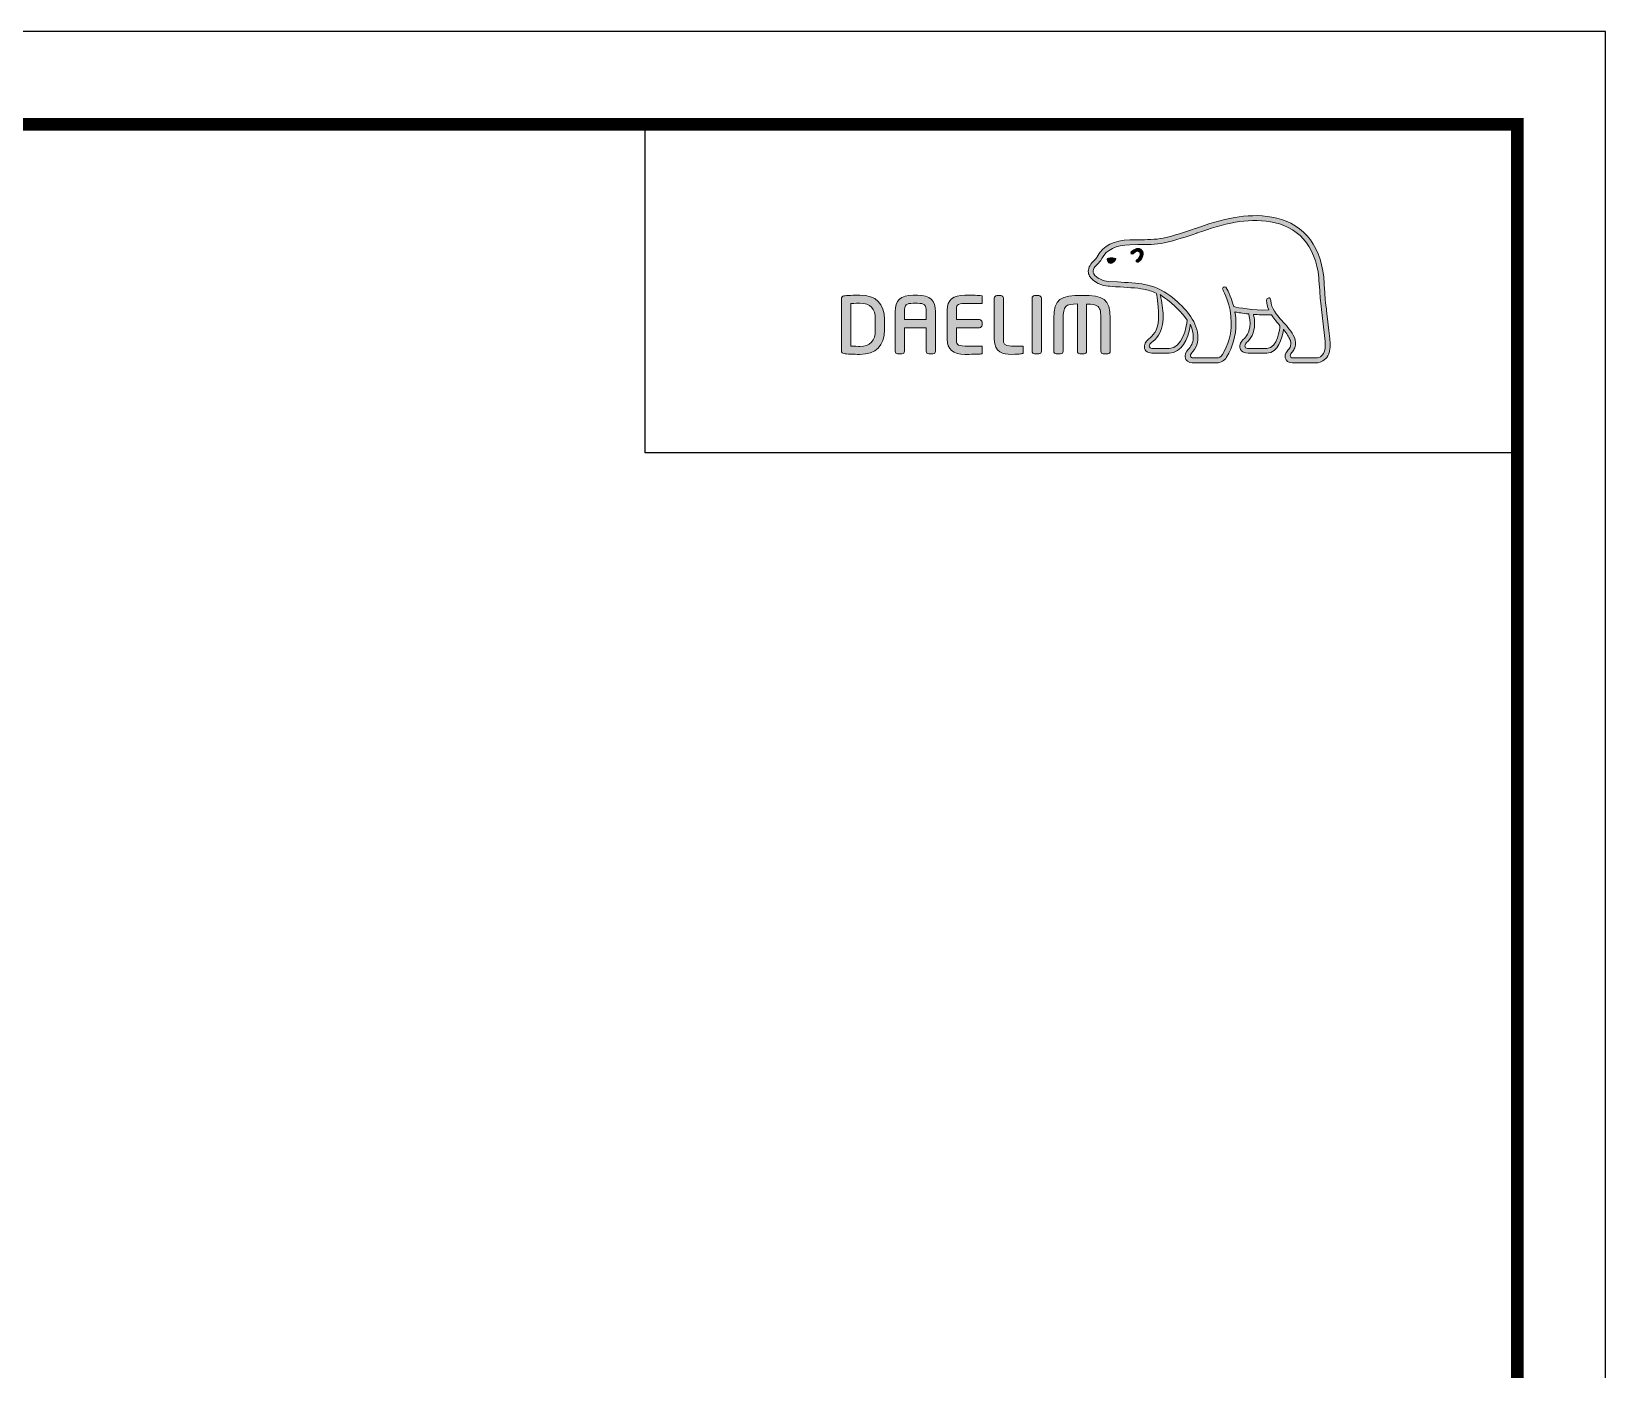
# Model space of a CAD drawing. Extents: x 0 to 1128, y 0 to 827.
# Drawn here: x 802.9 to 1128.4, y 550.1 to 826.8 of the extents above; entities that cross this region are included whole.
import ezdxf

# ---------------------------------------------------------------- set-up
doc = ezdxf.new("R2010")
doc.units = 0
doc.header["$LTSCALE"] = 10
doc.header["$MEASUREMENT"] = 0
doc.layers.get('0').update_dxf_attribs({"linetype": 'CONTINUOUS'})
doc.layers.add('레이어 1', color=7, linetype='CONTINUOUS', lineweight=0)

msp = doc.modelspace()

# ---------------------------------------------------------------- hatches: boundary and pattern name
at = {"layer": '레이어 1'}
h = msp.add_hatch(color=5, dxfattribs=at)
h.dxf.hatch_style = 1
edge = h.paths.add_edge_path(flags=16)
edge.add_spline(control_points=[(1069.83, 759.84), (1069.34, 759.3), (1068.72, 759.29), (1068.69, 759.29), (1068.69, 759.29), (1063.75, 759.29), (1063.75, 759.29), (1063.56, 759.29), (1063.43, 759.34), (1063.34, 759.42), (1063.26, 759.5), (1063.22, 759.61), (1063.22, 759.75), (1063.22, 760.03), (1063.43, 760.28), (1063.64, 760.56), (1063.84, 760.81), (1064.04, 761.06), (1064.14, 761.36), (1064.41, 762.09), (1064.38, 762.87), (1064.06, 763.55), (1063.48, 764.79), (1062.61, 765.76), (1061.77, 766.71), (1061.77, 766.71), (1061.49, 767.02), (1061.49, 767.02), (1060.39, 768.24), (1059.26, 769.5), (1059.18, 771.2), (1059.16, 771.54), (1059, 771.75), (1058.78, 771.74), (1058.78, 771.74), (1058.46, 771.58), (1058.45, 771.58), (1058.37, 771.49), (1058.32, 771.35), (1058.32, 771.18), (1058.32, 771.18), (1058.32, 771.12), (1058.32, 771.12), (1058.37, 770.51), (1058.51, 769.9), (1058.77, 769.27), (1058.77, 769.27), (1058.8, 769.21), (1058.8, 769.21), (1058.8, 769.21), (1058.73, 769.21), (1058.73, 769.21), (1055.55, 769.08), (1052.44, 769.68), (1051.52, 769.9), (1050.96, 772.17), (1050.04, 773.68), (1050, 773.74), (1049.93, 773.86), (1049.82, 773.95), (1049.71, 773.98), (1049.71, 773.98), (1049.44, 773.94), (1049.41, 773.94), (1049.39, 773.91), (1049.34, 773.84), (1049.24, 773.71), (1049.24, 773.71), (1049.22, 773.59), (1049.22, 773.59), (1049.22, 773.59), (1049.31, 773.29), (1049.31, 773.29), (1049.38, 773.17), (1051.01, 770.32), (1051.01, 766.53), (1051.01, 764.2), (1050.39, 762), (1049.18, 759.99), (1048.9, 759.5), (1048.51, 759.29), (1047.95, 759.29), (1047.95, 759.29), (1043.07, 759.29), (1043.07, 759.29), (1042.91, 759.29), (1042.57, 759.4), (1042.57, 759.76), (1042.57, 759.95), (1042.75, 760.27), (1043.05, 760.61), (1045.08, 762.87), (1043.91, 766.41), (1041.96, 768.73), (1040.08, 770.98), (1037.01, 773.81), (1033.06, 774.51), (1031.66, 774.75), (1029.36, 774.89), (1027.51, 775), (1027.51, 775), (1025.63, 775.11), (1025.63, 775.11), (1024.67, 775.19), (1023.08, 775.78), (1022.6, 776.69), (1022.39, 777.07), (1022.41, 777.46), (1022.67, 777.9), (1022.83, 778.17), (1023.05, 778.4), (1023.33, 778.68), (1023.64, 778.99), (1023.96, 779.31), (1024.2, 779.74), (1024.2, 779.74), (1024.27, 779.87), (1024.27, 779.87), (1025.22, 781.68), (1027.16, 782.63), (1030.05, 782.7), (1030.05, 782.7), (1031.67, 782.72), (1031.67, 782.72), (1033.46, 782.73), (1035.49, 782.74), (1037.16, 783.1), (1039.5, 783.6), (1041.85, 784.41), (1043.92, 785.11), (1043.92, 785.11), (1043.99, 785.13), (1043.99, 785.13), (1046.55, 786.01), (1049.2, 786.92), (1051.91, 787.36), (1056.25, 788.08), (1062.21, 788.05), (1065.95, 783.85), (1067.69, 781.9), (1068.75, 779.22), (1069.12, 775.88), (1069.12, 775.88), (1069.11, 775.89), (1069.09, 775.9), (1069.12, 775.84), (1069.15, 775.46), (1069.31, 773.34), (1069.35, 772.32), (1069.4, 771.26), (1069.66, 769.31), (1069.66, 769.31), (1070.42, 762.76), (1070.42, 762.76), (1070.42, 762.76), (1070.46, 761.96), (1070.46, 761.96), (1070.46, 761.02), (1070.25, 760.31), (1069.83, 759.84)], knot_values=[0, 0, 0, 0, 1, 1, 1, 2, 2, 2, 3, 3, 3, 4, 4, 4, 5, 5, 5, 6, 6, 6, 7, 7, 7, 8, 8, 8, 9, 9, 9, 10, 10, 10, 11, 11, 11, 12, 12, 12, 13, 13, 13, 14, 14, 14, 15, 15, 15, 16, 16, 16, 17, 17, 17, 18, 18, 18, 19, 19, 19, 20, 20, 20, 21, 21, 21, 22, 22, 22, 23, 23, 23, 24, 24, 24, 25, 25, 25, 26, 26, 26, 27, 27, 27, 28, 28, 28, 29, 29, 29, 30, 30, 30, 31, 31, 31, 32, 32, 32, 33, 33, 33, 34, 34, 34, 35, 35, 35, 36, 36, 36, 37, 37, 37, 38, 38, 38, 39, 39, 39, 40, 40, 40, 41, 41, 41, 42, 42, 42, 43, 43, 43, 44, 44, 44, 45, 45, 45, 46, 46, 46, 47, 47, 47, 48, 48, 48, 49, 49, 49, 50, 50, 50, 51, 51, 51, 52, 52, 52, 53, 53, 53, 53], degree=3, periodic=0)
edge = h.paths.add_edge_path(flags=16)
edge.add_spline(control_points=[(1058.39, 761.25), (1058.39, 761.25), (1054.35, 761.25), (1054.35, 761.25), (1054.06, 761.25), (1053.82, 761.49), (1053.82, 761.8), (1053.82, 762.01), (1054, 762.28), (1054.18, 762.46), (1055, 763.25), (1055.84, 764.33), (1055.84, 766.39), (1055.84, 766.39), (1055.79, 767.32), (1055.79, 767.32), (1055.79, 767.32), (1055.64, 768.23), (1055.64, 768.23), (1055.64, 768.23), (1055.63, 768.29), (1055.63, 768.29), (1055.63, 768.29), (1055.69, 768.28), (1055.69, 768.28), (1056.44, 768.23), (1057.91, 768.15), (1059.3, 768.22), (1059.66, 767.65), (1060.23, 766.92), (1061.07, 765.96), (1061.03, 765.47), (1060.63, 761.25), (1058.39, 761.25)], knot_values=[0, 0, 0, 0, 1, 1, 1, 2, 2, 2, 3, 3, 3, 4, 4, 4, 5, 5, 5, 6, 6, 6, 7, 7, 7, 8, 8, 8, 9, 9, 9, 10, 10, 10, 11, 11, 11, 11], degree=3, periodic=0)
edge = h.paths.add_edge_path(flags=16)
edge.add_spline(control_points=[(1038.14, 761.25), (1038.14, 761.25), (1034.59, 761.25), (1034.59, 761.25), (1034.33, 761.25), (1034.04, 761.47), (1034.04, 761.8), (1034.04, 761.99), (1034.21, 762.24), (1034.51, 762.48), (1035.4, 763.19), (1036.76, 764.27), (1036.91, 767.26), (1036.91, 767.26), (1036.93, 768.07), (1036.93, 768.07), (1036.93, 769.34), (1036.64, 770.87), (1036.36, 772.24), (1036.36, 772.24), (1036.32, 772.38), (1036.32, 772.38), (1036.32, 772.38), (1036.43, 772.29), (1036.43, 772.29), (1036.96, 771.97), (1039.86, 770.01), (1041.91, 767.11), (1041.74, 765.74), (1040.97, 761.25), (1038.14, 761.25)], knot_values=[0, 0, 0, 0, 1, 1, 1, 2, 2, 2, 3, 3, 3, 4, 4, 4, 5, 5, 5, 6, 6, 6, 7, 7, 7, 8, 8, 8, 9, 9, 9, 10, 10, 10, 10], degree=3, periodic=0)
edge = h.paths.add_edge_path()
edge.add_spline(control_points=[(1071.42, 762.86), (1071.42, 762.87), (1070.67, 769.44), (1070.67, 769.44), (1070.39, 771.41), (1070.35, 772.46), (1070.31, 773.39), (1070.31, 773.39), (1070.13, 775.98), (1070.13, 775.98), (1069.73, 779.54), (1068.58, 782.41), (1066.71, 784.51), (1062.66, 789.06), (1056.34, 789.11), (1051.75, 788.35), (1048.93, 787.88), (1046.24, 786.96), (1043.64, 786.07), (1043.64, 786.07), (1043.55, 786.04), (1043.55, 786.04), (1041.52, 785.35), (1039.21, 784.56), (1036.94, 784.08), (1035.39, 783.75), (1033.44, 783.73), (1031.72, 783.72), (1031.72, 783.72), (1030.01, 783.7), (1030.01, 783.7), (1026.74, 783.62), (1024.51, 782.49), (1023.38, 780.33), (1023.38, 780.33), (1023.33, 780.24), (1023.33, 780.24), (1023.14, 779.91), (1022.87, 779.64), (1022.62, 779.39), (1022.35, 779.11), (1022.04, 778.8), (1021.81, 778.41), (1021.57, 778.01), (1021.45, 777.6), (1021.45, 777.2), (1021.45, 776.87), (1021.54, 776.54), (1021.7, 776.23), (1022.4, 774.91), (1024.39, 774.2), (1025.57, 774.12), (1025.57, 774.12), (1027.31, 774.01), (1027.36, 774.01), (1029.1, 773.91), (1031.49, 773.77), (1032.88, 773.52), (1033.7, 773.38), (1034.62, 773.09), (1035.48, 772.68), (1035.54, 772.46), (1035.98, 770.49), (1035.98, 768.07), (1035.98, 768.07), (1035.96, 767.3), (1035.96, 767.3), (1035.83, 764.75), (1034.72, 763.86), (1033.91, 763.2), (1033.82, 763.14), (1033.1, 762.53), (1033.04, 761.81), (1033.01, 761.4), (1033.12, 761.02), (1033.37, 760.75), (1033.64, 760.46), (1034.06, 760.31), (1034.59, 760.31), (1034.59, 760.31), (1038.14, 760.31), (1038.14, 760.31), (1040.79, 760.31), (1042.1, 763.17), (1042.5, 765.84), (1042.5, 765.84), (1042.51, 766.22), (1042.51, 766.22), (1042.51, 766.22), (1042.62, 766.03), (1042.62, 766.03), (1042.96, 765.27), (1043.16, 764.37), (1043.16, 763.69), (1043.16, 762.73), (1042.87, 761.9), (1042.3, 761.27), (1042.16, 761.13), (1041.45, 760.4), (1041.45, 759.66), (1041.45, 759.66), (1041.46, 759.54), (1041.46, 759.54), (1041.56, 758.68), (1042.26, 758.29), (1042.91, 758.29), (1042.91, 758.29), (1047.95, 758.29), (1047.95, 758.29), (1048.86, 758.29), (1049.58, 758.7), (1050.05, 759.47), (1051.33, 761.6), (1051.98, 763.91), (1051.98, 766.34), (1051.98, 767.09), (1051.91, 767.9), (1051.77, 768.74), (1051.77, 768.74), (1051.75, 768.81), (1051.75, 768.81), (1051.75, 768.81), (1051.82, 768.79), (1051.82, 768.79), (1052.43, 768.68), (1053.4, 768.51), (1054.61, 768.38), (1054.61, 768.38), (1054.64, 768.37), (1054.64, 768.37), (1054.64, 768.37), (1054.8, 767.45), (1054.8, 767.45), (1054.8, 767.45), (1054.84, 767.23), (1054.84, 767.23), (1054.84, 767.23), (1054.89, 766.41), (1054.89, 766.41), (1054.89, 764.45), (1054, 763.6), (1053.52, 763.14), (1053.51, 763.14), (1052.84, 762.46), (1052.77, 761.86), (1052.77, 761.86), (1052.75, 761.67), (1052.75, 761.67), (1052.75, 761.48), (1052.8, 761.11), (1053.13, 760.77), (1053.42, 760.47), (1053.87, 760.31), (1054.47, 760.31), (1054.47, 760.31), (1058.39, 760.31), (1058.39, 760.31), (1060.77, 760.31), (1061.49, 763.34), (1061.78, 765.04), (1061.78, 765.04), (1061.79, 765.21), (1061.79, 765.21), (1061.79, 765.21), (1061.89, 765.09), (1061.89, 765.09), (1062.44, 764.38), (1062.92, 763.6), (1063.15, 763.12), (1063.27, 762.87), (1063.34, 762.59), (1063.34, 762.31), (1063.34, 762.31), (1063.25, 761.74), (1063.25, 761.74), (1063.16, 761.43), (1062.95, 761.15), (1062.74, 760.87), (1062.44, 760.48), (1062.13, 760.07), (1062.13, 759.58), (1062.13, 759.58), (1062.16, 759.31), (1062.16, 759.31), (1062.3, 758.65), (1062.83, 758.29), (1063.65, 758.29), (1063.65, 758.29), (1068.69, 758.29), (1068.69, 758.29), (1068.8, 758.29), (1069.79, 758.31), (1070.56, 759.15), (1071.17, 759.82), (1071.47, 760.73), (1071.47, 761.95), (1071.47, 761.95), (1071.42, 762.85), (1071.42, 762.86)], knot_values=[0, 0, 0, 0, 1, 1, 1, 2, 2, 2, 3, 3, 3, 4, 4, 4, 5, 5, 5, 6, 6, 6, 7, 7, 7, 8, 8, 8, 9, 9, 9, 10, 10, 10, 11, 11, 11, 12, 12, 12, 13, 13, 13, 14, 14, 14, 15, 15, 15, 16, 16, 16, 17, 17, 17, 18, 18, 18, 19, 19, 19, 20, 20, 20, 21, 21, 21, 22, 22, 22, 23, 23, 23, 24, 24, 24, 25, 25, 25, 26, 26, 26, 27, 27, 27, 28, 28, 28, 29, 29, 29, 30, 30, 30, 31, 31, 31, 32, 32, 32, 33, 33, 33, 34, 34, 34, 35, 35, 35, 36, 36, 36, 37, 37, 37, 38, 38, 38, 39, 39, 39, 40, 40, 40, 41, 41, 41, 42, 42, 42, 43, 43, 43, 44, 44, 44, 45, 45, 45, 46, 46, 46, 47, 47, 47, 48, 48, 48, 49, 49, 49, 50, 50, 50, 51, 51, 51, 52, 52, 52, 53, 53, 53, 54, 54, 54, 55, 55, 55, 56, 56, 56, 57, 57, 57, 58, 58, 58, 59, 59, 59, 60, 60, 60, 61, 61, 61, 62, 62, 62, 63, 63, 63, 64, 64, 64, 65, 65, 65, 66, 66, 66, 66], degree=3, periodic=0)
edge = h.paths.add_edge_path(flags=0)
edge.add_spline(control_points=[(1025.48, 779.87), (1025.48, 779.87), (1026.22, 780.2), (1027.13, 779.85), (1027.13, 779.85), (1027.24, 779.8), (1027.09, 779.59), (1026.65, 779), (1026.21, 778.87), (1026.21, 778.87), (1026.21, 778.87), (1025.9, 778.76), (1025.72, 778.97), (1025.36, 779.39), (1025.35, 779.64), (1025.35, 779.64), (1025.35, 779.64), (1025.31, 779.82), (1025.48, 779.87)], knot_values=[0, 0, 0, 0, 1, 1, 1, 2, 2, 2, 3, 3, 3, 4, 4, 4, 5, 5, 5, 6, 6, 6, 6], degree=3, periodic=0)
edge = h.paths.add_edge_path(flags=0)
edge.add_spline(control_points=[(1030.32, 781.21), (1030.21, 781.09), (1030.2, 780.89), (1030.32, 780.79), (1030.44, 780.69), (1030.63, 780.71), (1030.74, 780.83), (1030.8, 780.89), (1031.4, 781.61), (1031.92, 781.24), (1032.11, 781.11), (1032.19, 780.91), (1032.16, 780.66), (1032.12, 780.26), (1031.77, 779.81), (1031.53, 779.65), (1031.39, 779.57), (1031.3, 779.39), (1031.37, 779.25), (1031.43, 779.11), (1031.61, 779.06), (1031.76, 779.13), (1032.19, 779.34), (1032.74, 780.03), (1032.81, 780.68), (1032.86, 781.13), (1032.66, 781.5), (1032.3, 781.75), (1031.53, 782.3), (1030.65, 781.56), (1030.32, 781.21)], knot_values=[0, 0, 0, 0, 1, 1, 1, 2, 2, 2, 3, 3, 3, 4, 4, 4, 5, 5, 5, 6, 6, 6, 7, 7, 7, 8, 8, 8, 9, 9, 9, 10, 10, 10, 10], degree=3, periodic=0)
edge = h.paths.add_edge_path(flags=0)
edge.add_spline(control_points=[(1030.22, 780.68), (1030.22, 780.68), (1030.22, 780.68), (1030.22, 780.68), (1030.22, 780.68), (1030.22, 780.68), (1030.22, 780.68)], knot_values=[0, 0, 0, 0, 1, 1, 1, 2, 2, 2, 2], degree=3, periodic=0)
h = msp.add_hatch(color=5, dxfattribs=at)
h.dxf.hatch_style = 2
edge = h.paths.add_edge_path()
edge.add_spline(control_points=[(1030.32, 781.21), (1030.21, 781.09), (1030.2, 780.89), (1030.32, 780.79), (1030.44, 780.69), (1030.63, 780.71), (1030.74, 780.83), (1030.8, 780.89), (1031.4, 781.61), (1031.92, 781.24), (1032.11, 781.11), (1032.19, 780.91), (1032.16, 780.66), (1032.12, 780.26), (1031.77, 779.81), (1031.53, 779.65), (1031.39, 779.57), (1031.3, 779.39), (1031.37, 779.25), (1031.43, 779.11), (1031.61, 779.06), (1031.76, 779.13), (1032.19, 779.34), (1032.74, 780.03), (1032.81, 780.68), (1032.86, 781.13), (1032.66, 781.5), (1032.3, 781.75), (1031.53, 782.3), (1030.65, 781.56), (1030.32, 781.21)], knot_values=[0, 0, 0, 0, 1, 1, 1, 2, 2, 2, 3, 3, 3, 4, 4, 4, 5, 5, 5, 6, 6, 6, 7, 7, 7, 8, 8, 8, 9, 9, 9, 10, 10, 10, 10], degree=3, periodic=0)
h = msp.add_hatch(color=5, dxfattribs=at)
h.dxf.hatch_style = 2
edge = h.paths.add_edge_path()
edge.add_spline(control_points=[(1025.48, 779.87), (1025.48, 779.87), (1026.22, 780.2), (1027.13, 779.85), (1027.13, 779.85), (1027.24, 779.8), (1027.09, 779.59), (1026.65, 779), (1026.21, 778.87), (1026.21, 778.87), (1026.21, 778.87), (1025.9, 778.76), (1025.72, 778.97), (1025.36, 779.39), (1025.35, 779.64), (1025.35, 779.64), (1025.35, 779.64), (1025.31, 779.82), (1025.48, 779.87)], knot_values=[0, 0, 0, 0, 1, 1, 1, 2, 2, 2, 3, 3, 3, 4, 4, 4, 5, 5, 5, 6, 6, 6, 6], degree=3, periodic=0)
h = msp.add_hatch(color=5, dxfattribs=at)
h.dxf.hatch_style = 2
edge = h.paths.add_edge_path()
edge.add_spline(control_points=[(977.4, 765.1), (977.4, 762.8), (976.35, 761.68), (974.19, 761.68), (974.19, 761.68), (972.71, 761.71), (972.32, 761.72), (972.32, 761.72), (972.32, 770.53), (972.32, 770.53), (973.09, 770.61), (974.18, 770.62), (974.19, 770.62), (976.41, 770.62), (977.4, 769.57), (977.4, 767.21), (977.4, 767.21), (977.4, 765.1), (977.4, 765.1)], knot_values=[0, 0, 0, 0, 1, 1, 1, 2, 2, 2, 3, 3, 3, 4, 4, 4, 5, 5, 5, 6, 6, 6, 6], degree=3, periodic=0)
edge = h.paths.add_edge_path()
edge.add_spline(control_points=[(974.19, 772.28), (972.99, 772.28), (971.43, 772.2), (970.92, 772.12), (970.6, 772.07), (970.4, 771.83), (970.4, 771.51), (970.4, 771.51), (970.4, 760.79), (970.4, 760.79), (970.4, 760.46), (970.61, 760.23), (970.94, 760.18), (971.42, 760.1), (972.97, 760.03), (974.19, 760.03), (977.53, 760.03), (979.3, 761.78), (979.3, 765.1), (979.3, 765.1), (979.3, 767.21), (979.3, 767.21), (979.3, 770.52), (977.53, 772.28), (974.19, 772.28)], knot_values=[0, 0, 0, 0, 1, 1, 1, 2, 2, 2, 3, 3, 3, 4, 4, 4, 5, 5, 5, 6, 6, 6, 7, 7, 7, 8, 8, 8, 8], degree=3, periodic=0)
h = msp.add_hatch(color=5, dxfattribs=at)
h.dxf.hatch_style = 2
edge = h.paths.add_edge_path()
edge.add_spline(control_points=[(987.93, 767.22), (987.93, 767.22), (983.42, 767.22), (983.42, 767.22), (983.42, 767.39), (983.42, 768.83), (983.42, 768.83), (983.42, 770.33), (983.87, 770.59), (985.21, 770.59), (985.21, 770.59), (986.15, 770.59), (986.15, 770.59), (987.49, 770.59), (987.93, 770.33), (987.93, 768.83), (987.93, 768.83), (987.93, 767.39), (987.93, 767.22)], knot_values=[0, 0, 0, 0, 1, 1, 1, 2, 2, 2, 3, 3, 3, 4, 4, 4, 5, 5, 5, 6, 6, 6, 6], degree=3, periodic=0)
edge = h.paths.add_edge_path()
edge.add_spline(control_points=[(986.15, 772.28), (986.15, 772.28), (985.21, 772.28), (985.21, 772.28), (982.65, 772.28), (981.51, 771.21), (981.51, 768.83), (981.51, 768.83), (981.51, 760.67), (981.51, 760.67), (981.51, 760.38), (981.75, 760.14), (982.02, 760.14), (982.02, 760.14), (982.92, 760.14), (982.92, 760.14), (983.23, 760.14), (983.42, 760.41), (983.42, 760.67), (983.42, 760.67), (983.42, 765.36), (983.42, 765.54), (983.42, 765.54), (987.93, 765.54), (987.93, 765.54), (987.93, 765.36), (987.93, 760.67), (987.93, 760.67), (987.93, 760.37), (988.16, 760.14), (988.45, 760.14), (988.45, 760.14), (989.33, 760.14), (989.33, 760.14), (989.64, 760.14), (989.85, 760.41), (989.85, 760.67), (989.85, 760.67), (989.85, 768.83), (989.85, 768.83), (989.85, 771.21), (988.71, 772.28), (986.15, 772.28)], knot_values=[0, 0, 0, 0, 1, 1, 1, 2, 2, 2, 3, 3, 3, 4, 4, 4, 5, 5, 5, 6, 6, 6, 7, 7, 7, 8, 8, 8, 9, 9, 9, 10, 10, 10, 11, 11, 11, 12, 12, 12, 13, 13, 13, 14, 14, 14, 14], degree=3, periodic=0)
h = msp.add_hatch(color=5, dxfattribs=at)
h.dxf.hatch_style = 2
edge = h.paths.add_edge_path()
edge.add_spline(control_points=[(992.27, 769.16), (992.27, 769.16), (992.27, 763.15), (992.27, 763.15), (992.27, 761.05), (993.47, 760.03), (995.94, 760.03), (997.03, 760.03), (998.52, 760.05), (999.11, 760.1), (999.1, 760.1), (999.4, 760.13), (999.4, 760.13), (999.4, 760.13), (999.48, 760.14), (999.48, 760.14), (999.48, 760.14), (999.48, 761.75), (999.48, 761.75), (999.48, 761.75), (995.96, 761.75), (995.96, 761.75), (994.19, 761.75), (994.19, 762.25), (994.19, 763.15), (994.19, 763.15), (994.19, 765.38), (994.19, 765.55), (994.37, 765.55), (998.93, 765.55), (998.93, 765.55), (999.23, 765.55), (999.47, 765.79), (999.47, 766.08), (999.47, 766.08), (999.47, 766.68), (999.47, 766.68), (999.47, 766.97), (999.23, 767.21), (998.93, 767.21), (998.93, 767.21), (994.37, 767.21), (994.19, 767.21), (994.19, 767.38), (994.19, 769.16), (994.19, 769.16), (994.19, 770.06), (994.19, 770.56), (995.96, 770.56), (995.96, 770.56), (999.48, 770.54), (999.48, 770.54), (999.48, 770.54), (999.48, 772.14), (999.48, 772.14), (999.48, 772.14), (999.11, 772.18), (999.11, 772.18), (998.42, 772.24), (996.82, 772.28), (995.94, 772.28), (993.47, 772.28), (992.27, 771.26), (992.27, 769.16)], knot_values=[0, 0, 0, 0, 1, 1, 1, 2, 2, 2, 3, 3, 3, 4, 4, 4, 5, 5, 5, 6, 6, 6, 7, 7, 7, 8, 8, 8, 9, 9, 9, 10, 10, 10, 11, 11, 11, 12, 12, 12, 13, 13, 13, 14, 14, 14, 15, 15, 15, 16, 16, 16, 17, 17, 17, 18, 18, 18, 19, 19, 19, 20, 20, 20, 21, 21, 21, 21], degree=3, periodic=0)
h = msp.add_hatch(color=5, dxfattribs=at)
h.dxf.hatch_style = 2
edge = h.paths.add_edge_path()
edge.add_spline(control_points=[(1002.55, 772.17), (1002.25, 772.17), (1002, 771.92), (1002, 771.64), (1002, 771.64), (1002, 763.15), (1002, 763.15), (1002, 760.38), (1003.89, 760.03), (1005.53, 760.03), (1006.74, 760.03), (1007.05, 760.08), (1007.41, 760.14), (1007.41, 760.14), (1007.62, 760.17), (1007.62, 760.17), (1007.61, 760.17), (1007.89, 760.2), (1007.89, 760.2), (1007.89, 760.2), (1007.97, 760.22), (1007.97, 760.22), (1007.97, 760.22), (1007.97, 761.75), (1007.97, 761.75), (1007.97, 761.75), (1005.55, 761.75), (1005.55, 761.75), (1003.91, 761.75), (1003.91, 762.37), (1003.91, 762.97), (1003.91, 762.97), (1003.91, 771.64), (1003.91, 771.64), (1003.91, 771.92), (1003.67, 772.17), (1003.37, 772.17), (1003.37, 772.17), (1002.55, 772.17), (1002.55, 772.17)], knot_values=[0, 0, 0, 0, 1, 1, 1, 2, 2, 2, 3, 3, 3, 4, 4, 4, 5, 5, 5, 6, 6, 6, 7, 7, 7, 8, 8, 8, 9, 9, 9, 10, 10, 10, 11, 11, 11, 12, 12, 12, 13, 13, 13, 13], degree=3, periodic=0)
h = msp.add_hatch(color=5, dxfattribs=at)
h.dxf.hatch_style = 2
edge = h.paths.add_edge_path()
edge.add_spline(control_points=[(1010.34, 772.17), (1010.02, 772.17), (1009.83, 771.9), (1009.83, 771.65), (1009.83, 771.65), (1009.83, 760.67), (1009.83, 760.67), (1009.83, 760.37), (1010.06, 760.14), (1010.34, 760.14), (1010.34, 760.14), (1011.23, 760.14), (1011.23, 760.14), (1011.55, 760.14), (1011.74, 760.41), (1011.74, 760.67), (1011.74, 760.67), (1011.74, 771.65), (1011.74, 771.65), (1011.74, 771.94), (1011.52, 772.17), (1011.23, 772.17), (1011.23, 772.17), (1010.34, 772.17), (1010.34, 772.17)], knot_values=[0, 0, 0, 0, 1, 1, 1, 2, 2, 2, 3, 3, 3, 4, 4, 4, 5, 5, 5, 6, 6, 6, 7, 7, 7, 8, 8, 8, 8], degree=3, periodic=0)
h = msp.add_hatch(color=5, dxfattribs=at)
h.dxf.hatch_style = 2
edge = h.paths.add_edge_path()
edge.add_spline(control_points=[(1014.31, 767.43), (1014.31, 767.43), (1014.31, 760.67), (1014.31, 760.67), (1014.31, 760.37), (1014.54, 760.14), (1014.82, 760.14), (1014.82, 760.14), (1015.73, 760.14), (1015.73, 760.14), (1016.05, 760.14), (1016.24, 760.41), (1016.24, 760.67), (1016.24, 760.67), (1016.24, 767.26), (1016.24, 767.26), (1016.24, 770.17), (1016.73, 770.45), (1019.19, 770.46), (1019.19, 770.28), (1019.19, 760.67), (1019.19, 760.67), (1019.19, 760.36), (1019.41, 760.14), (1019.7, 760.14), (1019.7, 760.14), (1020.59, 760.14), (1020.59, 760.14), (1020.9, 760.14), (1021.09, 760.41), (1021.09, 760.67), (1021.09, 760.67), (1021.09, 770.25), (1021.09, 770.44), (1022.24, 770.43), (1023.05, 770.34), (1023.49, 769.9), (1023.95, 769.44), (1024.04, 768.58), (1024.04, 767.26), (1024.04, 767.26), (1024.04, 760.67), (1024.04, 760.67), (1024.04, 760.38), (1024.28, 760.14), (1024.55, 760.14), (1024.55, 760.14), (1025.46, 760.14), (1025.46, 760.14), (1025.78, 760.14), (1025.97, 760.41), (1025.97, 760.67), (1025.97, 760.67), (1025.97, 767.43), (1025.97, 767.43), (1025.97, 771.52), (1024.52, 772.22), (1020.15, 772.22), (1015.77, 772.22), (1014.31, 771.52), (1014.31, 767.43)], knot_values=[0, 0, 0, 0, 1, 1, 1, 2, 2, 2, 3, 3, 3, 4, 4, 4, 5, 5, 5, 6, 6, 6, 7, 7, 7, 8, 8, 8, 9, 9, 9, 10, 10, 10, 11, 11, 11, 12, 12, 12, 13, 13, 13, 14, 14, 14, 15, 15, 15, 16, 16, 16, 17, 17, 17, 18, 18, 18, 19, 19, 19, 20, 20, 20, 20], degree=3, periodic=0)

# ---------------------------------------------------------------- linework, layer by layer
at = {"color": 5, "ltscale": 0.5}
msp.add_line((929.8, 739.68), (929.8, 807.6), dxfattribs=at)
at = {"color": 5}
msp.add_line((1037.98, 760.31), (1037.98, 760.31), dxfattribs=at)
at = {"color": 5, "ltscale": 40}
msp.add_line((1110.15, 739.68), (929.8, 739.68), dxfattribs=at)
at = {"ltscale": 0.5}
msp.add_lwpolyline([(0, 0), (1128.4, 0), (1128.4, 826.8), (0, 826.8)], close=True, dxfattribs=at)
at = {"color": 5, "linetype": 'ByBlock', "lineweight": 200, "const_width": 2.6}
msp.add_lwpolyline([(18.14, 35.4), (1110.14, 35.4), (1110.14, 807.6), (18.14, 807.6)], close=True, dxfattribs=at)
at = {"layer": '레이어 1', "color": 5}
for points, knots in [([(1071.42, 762.86), (1071.42, 762.87), (1070.67, 769.44), (1070.67, 769.44), (1070.39, 771.41), (1070.35, 772.46), (1070.31, 773.39), (1070.31, 773.39), (1070.13, 775.98), (1070.13, 775.98), (1069.73, 779.54), (1068.58, 782.41), (1066.71, 784.51), (1062.66, 789.06), (1056.34, 789.11), (1051.75, 788.35), (1048.93, 787.88), (1046.24, 786.96), (1043.64, 786.07), (1043.64, 786.07), (1043.55, 786.04), (1043.55, 786.04), (1041.52, 785.35), (1039.21, 784.56), (1036.94, 784.08), (1035.39, 783.75), (1033.44, 783.73), (1031.72, 783.72), (1031.72, 783.72), (1030.01, 783.7), (1030.01, 783.7), (1026.74, 783.62), (1024.51, 782.49), (1023.38, 780.33), (1023.38, 780.33), (1023.33, 780.24), (1023.33, 780.24), (1023.14, 779.91), (1022.87, 779.64), (1022.62, 779.39), (1022.35, 779.11), (1022.04, 778.8), (1021.81, 778.41), (1021.57, 778.01), (1021.45, 777.6), (1021.45, 777.2), (1021.45, 776.87), (1021.54, 776.54), (1021.7, 776.23), (1022.4, 774.91), (1024.39, 774.2), (1025.57, 774.12), (1025.57, 774.12), (1027.31, 774.01), (1027.36, 774.01), (1029.1, 773.91), (1031.49, 773.77), (1032.88, 773.52), (1033.7, 773.38), (1034.62, 773.09), (1035.48, 772.68), (1035.54, 772.46), (1035.98, 770.49), (1035.98, 768.07), (1035.98, 768.07), (1035.96, 767.3), (1035.96, 767.3), (1035.83, 764.75), (1034.72, 763.86), (1033.91, 763.2), (1033.82, 763.14), (1033.1, 762.53), (1033.04, 761.81), (1033.01, 761.4), (1033.12, 761.02), (1033.37, 760.75), (1033.64, 760.46), (1034.06, 760.31), (1034.59, 760.31), (1034.59, 760.31), (1038.14, 760.31), (1038.14, 760.31), (1040.79, 760.31), (1042.1, 763.17), (1042.5, 765.84), (1042.5, 765.84), (1042.51, 766.22), (1042.51, 766.22), (1042.51, 766.22), (1042.62, 766.03), (1042.62, 766.03), (1042.96, 765.27), (1043.16, 764.37), (1043.16, 763.69), (1043.16, 762.73), (1042.87, 761.9), (1042.3, 761.27), (1042.16, 761.13), (1041.45, 760.4), (1041.45, 759.66), (1041.45, 759.66), (1041.46, 759.54), (1041.46, 759.54), (1041.56, 758.68), (1042.26, 758.29), (1042.91, 758.29), (1042.91, 758.29), (1047.95, 758.29), (1047.95, 758.29), (1048.86, 758.29), (1049.58, 758.7), (1050.05, 759.47), (1051.33, 761.6), (1051.98, 763.91), (1051.98, 766.34), (1051.98, 767.09), (1051.91, 767.9), (1051.77, 768.74), (1051.77, 768.74), (1051.75, 768.81), (1051.75, 768.81), (1051.75, 768.81), (1051.82, 768.79), (1051.82, 768.79), (1052.43, 768.68), (1053.4, 768.51), (1054.61, 768.38), (1054.61, 768.38), (1054.64, 768.37), (1054.64, 768.37), (1054.64, 768.37), (1054.8, 767.45), (1054.8, 767.45), (1054.8, 767.45), (1054.84, 767.23), (1054.84, 767.23), (1054.84, 767.23), (1054.89, 766.41), (1054.89, 766.41), (1054.89, 764.45), (1054, 763.6), (1053.52, 763.14), (1053.51, 763.14), (1052.84, 762.46), (1052.77, 761.86), (1052.77, 761.86), (1052.75, 761.67), (1052.75, 761.67), (1052.75, 761.48), (1052.8, 761.11), (1053.13, 760.77), (1053.42, 760.47), (1053.87, 760.31), (1054.47, 760.31), (1054.47, 760.31), (1058.39, 760.31), (1058.39, 760.31), (1060.77, 760.31), (1061.49, 763.34), (1061.78, 765.04), (1061.78, 765.04), (1061.79, 765.21), (1061.79, 765.21), (1061.79, 765.21), (1061.89, 765.09), (1061.89, 765.09), (1062.44, 764.38), (1062.92, 763.6), (1063.15, 763.12), (1063.27, 762.87), (1063.34, 762.59), (1063.34, 762.31), (1063.34, 762.31), (1063.25, 761.74), (1063.25, 761.74), (1063.16, 761.43), (1062.95, 761.15), (1062.74, 760.87), (1062.44, 760.48), (1062.13, 760.07), (1062.13, 759.58), (1062.13, 759.58), (1062.16, 759.31), (1062.16, 759.31), (1062.3, 758.65), (1062.83, 758.29), (1063.65, 758.29), (1063.65, 758.29), (1068.69, 758.29), (1068.69, 758.29), (1068.8, 758.29), (1069.79, 758.31), (1070.56, 759.15), (1071.17, 759.82), (1071.47, 760.73), (1071.47, 761.95), (1071.47, 761.95), (1071.42, 762.85), (1071.42, 762.86)], [0, 0, 0, 0, 1, 1, 1, 2, 2, 2, 3, 3, 3, 4, 4, 4, 5, 5, 5, 6, 6, 6, 7, 7, 7, 8, 8, 8, 9, 9, 9, 10, 10, 10, 11, 11, 11, 12, 12, 12, 13, 13, 13, 14, 14, 14, 15, 15, 15, 16, 16, 16, 17, 17, 17, 18, 18, 18, 19, 19, 19, 20, 20, 20, 21, 21, 21, 22, 22, 22, 23, 23, 23, 24, 24, 24, 25, 25, 25, 26, 26, 26, 27, 27, 27, 28, 28, 28, 29, 29, 29, 30, 30, 30, 31, 31, 31, 32, 32, 32, 33, 33, 33, 34, 34, 34, 35, 35, 35, 36, 36, 36, 37, 37, 37, 38, 38, 38, 39, 39, 39, 40, 40, 40, 41, 41, 41, 42, 42, 42, 43, 43, 43, 44, 44, 44, 45, 45, 45, 46, 46, 46, 47, 47, 47, 48, 48, 48, 49, 49, 49, 50, 50, 50, 51, 51, 51, 52, 52, 52, 53, 53, 53, 54, 54, 54, 55, 55, 55, 56, 56, 56, 57, 57, 57, 58, 58, 58, 59, 59, 59, 60, 60, 60, 61, 61, 61, 62, 62, 62, 63, 63, 63, 64, 64, 64, 65, 65, 65, 66, 66, 66, 66]), ([(1030.32, 781.21), (1030.21, 781.09), (1030.2, 780.89), (1030.32, 780.79), (1030.44, 780.69), (1030.63, 780.71), (1030.74, 780.83), (1030.8, 780.89), (1031.4, 781.61), (1031.92, 781.24), (1032.11, 781.11), (1032.19, 780.91), (1032.16, 780.66), (1032.12, 780.26), (1031.77, 779.81), (1031.53, 779.65), (1031.39, 779.57), (1031.3, 779.39), (1031.37, 779.25), (1031.43, 779.11), (1031.61, 779.06), (1031.76, 779.13), (1032.19, 779.34), (1032.74, 780.03), (1032.81, 780.68), (1032.86, 781.13), (1032.66, 781.5), (1032.3, 781.75), (1031.53, 782.3), (1030.65, 781.56), (1030.32, 781.21)], [0, 0, 0, 0, 1, 1, 1, 2, 2, 2, 3, 3, 3, 4, 4, 4, 5, 5, 5, 6, 6, 6, 7, 7, 7, 8, 8, 8, 9, 9, 9, 10, 10, 10, 10]), ([(1025.48, 779.87), (1025.48, 779.87), (1026.22, 780.2), (1027.13, 779.85), (1027.13, 779.85), (1027.24, 779.8), (1027.09, 779.59), (1026.65, 779), (1026.21, 778.87), (1026.21, 778.87), (1026.21, 778.87), (1025.9, 778.76), (1025.72, 778.97), (1025.36, 779.39), (1025.35, 779.64), (1025.35, 779.64), (1025.35, 779.64), (1025.31, 779.82), (1025.48, 779.87)], [0, 0, 0, 0, 1, 1, 1, 2, 2, 2, 3, 3, 3, 4, 4, 4, 5, 5, 5, 6, 6, 6, 6]), ([(1030.22, 780.68), (1030.22, 780.68), (1030.22, 780.68), (1030.22, 780.68), (1030.22, 780.68), (1030.22, 780.68), (1030.22, 780.68)], [0, 0, 0, 0, 1, 1, 1, 2, 2, 2, 2]), ([(974.19, 772.28), (972.99, 772.28), (971.43, 772.2), (970.92, 772.12), (970.6, 772.07), (970.4, 771.83), (970.4, 771.51), (970.4, 771.51), (970.4, 760.79), (970.4, 760.79), (970.4, 760.46), (970.61, 760.23), (970.94, 760.18), (971.42, 760.1), (972.97, 760.03), (974.19, 760.03), (977.53, 760.03), (979.3, 761.78), (979.3, 765.1), (979.3, 765.1), (979.3, 767.21), (979.3, 767.21), (979.3, 770.52), (977.53, 772.28), (974.19, 772.28)], [0, 0, 0, 0, 1, 1, 1, 2, 2, 2, 3, 3, 3, 4, 4, 4, 5, 5, 5, 6, 6, 6, 7, 7, 7, 8, 8, 8, 8]), ([(986.15, 772.28), (986.15, 772.28), (985.21, 772.28), (985.21, 772.28), (982.65, 772.28), (981.51, 771.21), (981.51, 768.83), (981.51, 768.83), (981.51, 760.67), (981.51, 760.67), (981.51, 760.38), (981.75, 760.14), (982.02, 760.14), (982.02, 760.14), (982.92, 760.14), (982.92, 760.14), (983.23, 760.14), (983.42, 760.41), (983.42, 760.67), (983.42, 760.67), (983.42, 765.36), (983.42, 765.54), (983.42, 765.54), (987.93, 765.54), (987.93, 765.54), (987.93, 765.36), (987.93, 760.67), (987.93, 760.67), (987.93, 760.37), (988.16, 760.14), (988.45, 760.14), (988.45, 760.14), (989.33, 760.14), (989.33, 760.14), (989.64, 760.14), (989.85, 760.41), (989.85, 760.67), (989.85, 760.67), (989.85, 768.83), (989.85, 768.83), (989.85, 771.21), (988.71, 772.28), (986.15, 772.28)], [0, 0, 0, 0, 1, 1, 1, 2, 2, 2, 3, 3, 3, 4, 4, 4, 5, 5, 5, 6, 6, 6, 7, 7, 7, 8, 8, 8, 9, 9, 9, 10, 10, 10, 11, 11, 11, 12, 12, 12, 13, 13, 13, 14, 14, 14, 14]), ([(992.27, 769.16), (992.27, 769.16), (992.27, 763.15), (992.27, 763.15), (992.27, 761.05), (993.47, 760.03), (995.94, 760.03), (997.03, 760.03), (998.52, 760.05), (999.11, 760.1), (999.1, 760.1), (999.4, 760.13), (999.4, 760.13), (999.4, 760.13), (999.48, 760.14), (999.48, 760.14), (999.48, 760.14), (999.48, 761.75), (999.48, 761.75), (999.48, 761.75), (995.96, 761.75), (995.96, 761.75), (994.19, 761.75), (994.19, 762.25), (994.19, 763.15), (994.19, 763.15), (994.19, 765.38), (994.19, 765.55), (994.37, 765.55), (998.93, 765.55), (998.93, 765.55), (999.23, 765.55), (999.47, 765.79), (999.47, 766.08), (999.47, 766.08), (999.47, 766.68), (999.47, 766.68), (999.47, 766.97), (999.23, 767.21), (998.93, 767.21), (998.93, 767.21), (994.37, 767.21), (994.19, 767.21), (994.19, 767.38), (994.19, 769.16), (994.19, 769.16), (994.19, 770.06), (994.19, 770.56), (995.96, 770.56), (995.96, 770.56), (999.48, 770.54), (999.48, 770.54), (999.48, 770.54), (999.48, 772.14), (999.48, 772.14), (999.48, 772.14), (999.11, 772.18), (999.11, 772.18), (998.42, 772.24), (996.82, 772.28), (995.94, 772.28), (993.47, 772.28), (992.27, 771.26), (992.27, 769.16)], [0, 0, 0, 0, 1, 1, 1, 2, 2, 2, 3, 3, 3, 4, 4, 4, 5, 5, 5, 6, 6, 6, 7, 7, 7, 8, 8, 8, 9, 9, 9, 10, 10, 10, 11, 11, 11, 12, 12, 12, 13, 13, 13, 14, 14, 14, 15, 15, 15, 16, 16, 16, 17, 17, 17, 18, 18, 18, 19, 19, 19, 20, 20, 20, 21, 21, 21, 21]), ([(1002.55, 772.17), (1002.25, 772.17), (1002, 771.92), (1002, 771.64), (1002, 771.64), (1002, 763.15), (1002, 763.15), (1002, 760.38), (1003.89, 760.03), (1005.53, 760.03), (1006.74, 760.03), (1007.05, 760.08), (1007.41, 760.14), (1007.41, 760.14), (1007.62, 760.17), (1007.62, 760.17), (1007.61, 760.17), (1007.89, 760.2), (1007.89, 760.2), (1007.89, 760.2), (1007.97, 760.22), (1007.97, 760.22), (1007.97, 760.22), (1007.97, 761.75), (1007.97, 761.75), (1007.97, 761.75), (1005.55, 761.75), (1005.55, 761.75), (1003.91, 761.75), (1003.91, 762.37), (1003.91, 762.97), (1003.91, 762.97), (1003.91, 771.64), (1003.91, 771.64), (1003.91, 771.92), (1003.67, 772.17), (1003.37, 772.17), (1003.37, 772.17), (1002.55, 772.17), (1002.55, 772.17)], [0, 0, 0, 0, 1, 1, 1, 2, 2, 2, 3, 3, 3, 4, 4, 4, 5, 5, 5, 6, 6, 6, 7, 7, 7, 8, 8, 8, 9, 9, 9, 10, 10, 10, 11, 11, 11, 12, 12, 12, 13, 13, 13, 13]), ([(1010.34, 772.17), (1010.02, 772.17), (1009.83, 771.9), (1009.83, 771.65), (1009.83, 771.65), (1009.83, 760.67), (1009.83, 760.67), (1009.83, 760.37), (1010.06, 760.14), (1010.34, 760.14), (1010.34, 760.14), (1011.23, 760.14), (1011.23, 760.14), (1011.55, 760.14), (1011.74, 760.41), (1011.74, 760.67), (1011.74, 760.67), (1011.74, 771.65), (1011.74, 771.65), (1011.74, 771.94), (1011.52, 772.17), (1011.23, 772.17), (1011.23, 772.17), (1010.34, 772.17), (1010.34, 772.17)], [0, 0, 0, 0, 1, 1, 1, 2, 2, 2, 3, 3, 3, 4, 4, 4, 5, 5, 5, 6, 6, 6, 7, 7, 7, 8, 8, 8, 8]), ([(1014.31, 767.43), (1014.31, 767.43), (1014.31, 760.67), (1014.31, 760.67), (1014.31, 760.37), (1014.54, 760.14), (1014.82, 760.14), (1014.82, 760.14), (1015.73, 760.14), (1015.73, 760.14), (1016.05, 760.14), (1016.24, 760.41), (1016.24, 760.67), (1016.24, 760.67), (1016.24, 767.26), (1016.24, 767.26), (1016.24, 770.17), (1016.73, 770.45), (1019.19, 770.46), (1019.19, 770.28), (1019.19, 760.67), (1019.19, 760.67), (1019.19, 760.36), (1019.41, 760.14), (1019.7, 760.14), (1019.7, 760.14), (1020.59, 760.14), (1020.59, 760.14), (1020.9, 760.14), (1021.09, 760.41), (1021.09, 760.67), (1021.09, 760.67), (1021.09, 770.25), (1021.09, 770.44), (1022.24, 770.43), (1023.05, 770.34), (1023.49, 769.9), (1023.95, 769.44), (1024.04, 768.58), (1024.04, 767.26), (1024.04, 767.26), (1024.04, 760.67), (1024.04, 760.67), (1024.04, 760.38), (1024.28, 760.14), (1024.55, 760.14), (1024.55, 760.14), (1025.46, 760.14), (1025.46, 760.14), (1025.78, 760.14), (1025.97, 760.41), (1025.97, 760.67), (1025.97, 760.67), (1025.97, 767.43), (1025.97, 767.43), (1025.97, 771.52), (1024.52, 772.22), (1020.15, 772.22), (1015.77, 772.22), (1014.31, 771.52), (1014.31, 767.43)], [0, 0, 0, 0, 1, 1, 1, 2, 2, 2, 3, 3, 3, 4, 4, 4, 5, 5, 5, 6, 6, 6, 7, 7, 7, 8, 8, 8, 9, 9, 9, 10, 10, 10, 11, 11, 11, 12, 12, 12, 13, 13, 13, 14, 14, 14, 15, 15, 15, 16, 16, 16, 17, 17, 17, 18, 18, 18, 19, 19, 19, 20, 20, 20, 20]), ([(1038.14, 761.25), (1038.14, 761.25), (1034.59, 761.25), (1034.59, 761.25), (1034.33, 761.25), (1034.04, 761.47), (1034.04, 761.8), (1034.04, 761.99), (1034.21, 762.24), (1034.51, 762.48), (1035.4, 763.19), (1036.76, 764.27), (1036.91, 767.26), (1036.91, 767.26), (1036.93, 768.07), (1036.93, 768.07), (1036.93, 769.34), (1036.64, 770.87), (1036.36, 772.24), (1036.36, 772.24), (1036.32, 772.38), (1036.32, 772.38), (1036.32, 772.38), (1036.43, 772.29), (1036.43, 772.29), (1036.96, 771.97), (1039.86, 770.01), (1041.91, 767.11), (1041.74, 765.74), (1040.97, 761.25), (1038.14, 761.25)], [0, 0, 0, 0, 1, 1, 1, 2, 2, 2, 3, 3, 3, 4, 4, 4, 5, 5, 5, 6, 6, 6, 7, 7, 7, 8, 8, 8, 9, 9, 9, 10, 10, 10, 10]), ([(1049.31, 773.29), (1049.38, 773.17), (1051.01, 770.32), (1051.01, 766.53), (1051.01, 764.2), (1050.39, 762), (1049.18, 759.99)], [24, 24, 24, 24, 25, 25, 25, 26, 26, 26, 26]), ([(977.4, 765.1), (977.4, 762.8), (976.35, 761.68), (974.19, 761.68), (974.19, 761.68), (972.71, 761.71), (972.32, 761.72), (972.32, 761.72), (972.32, 770.53), (972.32, 770.53), (973.09, 770.61), (974.18, 770.62), (974.19, 770.62), (976.41, 770.62), (977.4, 769.57), (977.4, 767.21), (977.4, 767.21), (977.4, 765.1), (977.4, 765.1)], [0, 0, 0, 0, 1, 1, 1, 2, 2, 2, 3, 3, 3, 4, 4, 4, 5, 5, 5, 6, 6, 6, 6]), ([(987.93, 767.22), (987.93, 767.22), (983.42, 767.22), (983.42, 767.22), (983.42, 767.39), (983.42, 768.83), (983.42, 768.83), (983.42, 770.33), (983.87, 770.59), (985.21, 770.59), (985.21, 770.59), (986.15, 770.59), (986.15, 770.59), (987.49, 770.59), (987.93, 770.33), (987.93, 768.83), (987.93, 768.83), (987.93, 767.39), (987.93, 767.22)], [0, 0, 0, 0, 1, 1, 1, 2, 2, 2, 3, 3, 3, 4, 4, 4, 5, 5, 5, 6, 6, 6, 6]), ([(1058.39, 761.25), (1058.39, 761.25), (1054.35, 761.25), (1054.35, 761.25), (1054.06, 761.25), (1053.82, 761.49), (1053.82, 761.8), (1053.82, 762.01), (1054, 762.28), (1054.18, 762.46), (1055, 763.25), (1055.84, 764.33), (1055.84, 766.39), (1055.84, 766.39), (1055.79, 767.32), (1055.79, 767.32), (1055.79, 767.32), (1055.64, 768.23), (1055.64, 768.23), (1055.64, 768.23), (1055.63, 768.29), (1055.63, 768.29), (1055.63, 768.29), (1055.69, 768.28), (1055.69, 768.28), (1056.44, 768.23), (1057.91, 768.15), (1059.3, 768.22), (1059.66, 767.65), (1060.23, 766.92), (1061.07, 765.96), (1061.03, 765.47), (1060.63, 761.25), (1058.39, 761.25)], [0, 0, 0, 0, 1, 1, 1, 2, 2, 2, 3, 3, 3, 4, 4, 4, 5, 5, 5, 6, 6, 6, 7, 7, 7, 8, 8, 8, 9, 9, 9, 10, 10, 10, 11, 11, 11, 11]), ([(1043.07, 759.29), (1042.91, 759.29), (1042.57, 759.4), (1042.57, 759.76), (1042.57, 759.95), (1042.75, 760.27), (1043.05, 760.61)], [28, 28, 28, 28, 29, 29, 29, 30, 30, 30, 30]), ([(1063.34, 759.42), (1063.26, 759.5), (1063.22, 759.61), (1063.22, 759.75), (1063.22, 760.03), (1063.43, 760.28), (1063.64, 760.56)], [3, 3, 3, 3, 4, 4, 4, 5, 5, 5, 5])]:
    msp.add_open_spline(points, degree=3, knots=knots, dxfattribs=at)
for points in [[(1051.91, 787.36), (1056.25, 788.08), (1062.21, 788.05), (1065.95, 783.85)], [(1037.16, 783.1), (1039.5, 783.6), (1041.85, 784.41), (1043.92, 785.11)], [(1043.92, 785.11), (1043.92, 785.11), (1043.99, 785.13), (1043.99, 785.13)], [(1043.99, 785.13), (1046.55, 786.01), (1049.2, 786.92), (1051.91, 787.36)], [(1024.27, 779.87), (1025.22, 781.68), (1027.16, 782.63), (1030.05, 782.7)], [(1030.05, 782.7), (1030.05, 782.7), (1031.67, 782.72), (1031.67, 782.72)], [(1031.67, 782.72), (1033.46, 782.73), (1035.49, 782.74), (1037.16, 783.1)], [(1065.95, 783.85), (1067.69, 781.9), (1068.75, 779.22), (1069.12, 775.88)], [(1022.67, 777.9), (1022.83, 778.17), (1023.05, 778.4), (1023.33, 778.68)], [(1023.33, 778.68), (1023.64, 778.99), (1023.96, 779.31), (1024.2, 779.74)], [(1024.2, 779.74), (1024.2, 779.74), (1024.27, 779.87), (1024.27, 779.87)], [(1022.6, 776.69), (1022.39, 777.07), (1022.41, 777.46), (1022.67, 777.9)], [(1025.63, 775.11), (1024.67, 775.19), (1023.08, 775.78), (1022.6, 776.69)], [(1027.51, 775), (1027.51, 775), (1025.63, 775.11), (1025.63, 775.11)], [(1033.06, 774.51), (1031.66, 774.75), (1029.36, 774.89), (1027.51, 775)], [(1069.12, 775.88), (1069.12, 775.88), (1069.11, 775.89), (1069.09, 775.9)], [(1069.09, 775.9), (1069.12, 775.84), (1069.15, 775.46), (1069.31, 773.34)], [(1041.96, 768.73), (1040.08, 770.98), (1037.01, 773.81), (1033.06, 774.51)], [(1049.24, 773.71), (1049.24, 773.71), (1049.22, 773.59), (1049.22, 773.59)], [(1049.22, 773.59), (1049.22, 773.59), (1049.31, 773.29), (1049.31, 773.29)], [(1049.41, 773.94), (1049.39, 773.91), (1049.34, 773.84), (1049.24, 773.71)], [(1049.71, 773.98), (1049.71, 773.98), (1049.44, 773.94), (1049.41, 773.94)], [(1050, 773.74), (1049.93, 773.86), (1049.82, 773.95), (1049.71, 773.98)], [(1051.52, 769.9), (1050.96, 772.17), (1050.04, 773.68), (1050, 773.74)], [(1058.45, 771.58), (1058.37, 771.49), (1058.32, 771.35), (1058.32, 771.18)], [(1058.78, 771.74), (1058.78, 771.74), (1058.46, 771.58), (1058.45, 771.58)], [(1059.18, 771.2), (1059.16, 771.54), (1059, 771.75), (1058.78, 771.74)], [(1069.31, 773.34), (1069.35, 772.32), (1069.4, 771.26), (1069.66, 769.31)], [(1043.05, 760.61), (1045.08, 762.87), (1043.91, 766.41), (1041.96, 768.73)], [(1058.73, 769.21), (1055.55, 769.08), (1052.44, 769.68), (1051.52, 769.9)], [(1058.32, 771.18), (1058.32, 771.18), (1058.32, 771.12), (1058.32, 771.12)], [(1058.32, 771.12), (1058.37, 770.51), (1058.51, 769.9), (1058.77, 769.27)], [(1058.8, 769.21), (1058.8, 769.21), (1058.73, 769.21), (1058.73, 769.21)], [(1058.77, 769.27), (1058.77, 769.27), (1058.8, 769.21), (1058.8, 769.21)], [(1061.49, 767.02), (1060.39, 768.24), (1059.26, 769.5), (1059.18, 771.2)], [(1069.66, 769.31), (1069.66, 769.31), (1070.42, 762.76), (1070.42, 762.76)], [(1061.77, 766.71), (1061.77, 766.71), (1061.49, 767.02), (1061.49, 767.02)], [(1064.06, 763.55), (1063.48, 764.79), (1062.61, 765.76), (1061.77, 766.71)], [(1064.14, 761.36), (1064.41, 762.09), (1064.38, 762.87), (1064.06, 763.55)], [(1070.46, 761.96), (1070.46, 761.02), (1070.25, 760.31), (1069.83, 759.84)], [(1070.42, 762.76), (1070.42, 762.76), (1070.46, 761.96), (1070.46, 761.96)], [(1047.95, 759.29), (1047.95, 759.29), (1043.07, 759.29), (1043.07, 759.29)], [(1049.18, 759.99), (1048.9, 759.5), (1048.51, 759.29), (1047.95, 759.29)], [(1063.75, 759.29), (1063.56, 759.29), (1063.43, 759.34), (1063.34, 759.42)], [(1063.64, 760.56), (1063.84, 760.81), (1064.04, 761.06), (1064.14, 761.36)], [(1068.69, 759.29), (1068.69, 759.29), (1063.75, 759.29), (1063.75, 759.29)], [(1069.83, 759.84), (1069.34, 759.3), (1068.72, 759.29), (1068.69, 759.29)]]:
    msp.add_open_spline(points, degree=3, dxfattribs=at)

doc.saveas('drawing.dxf')
